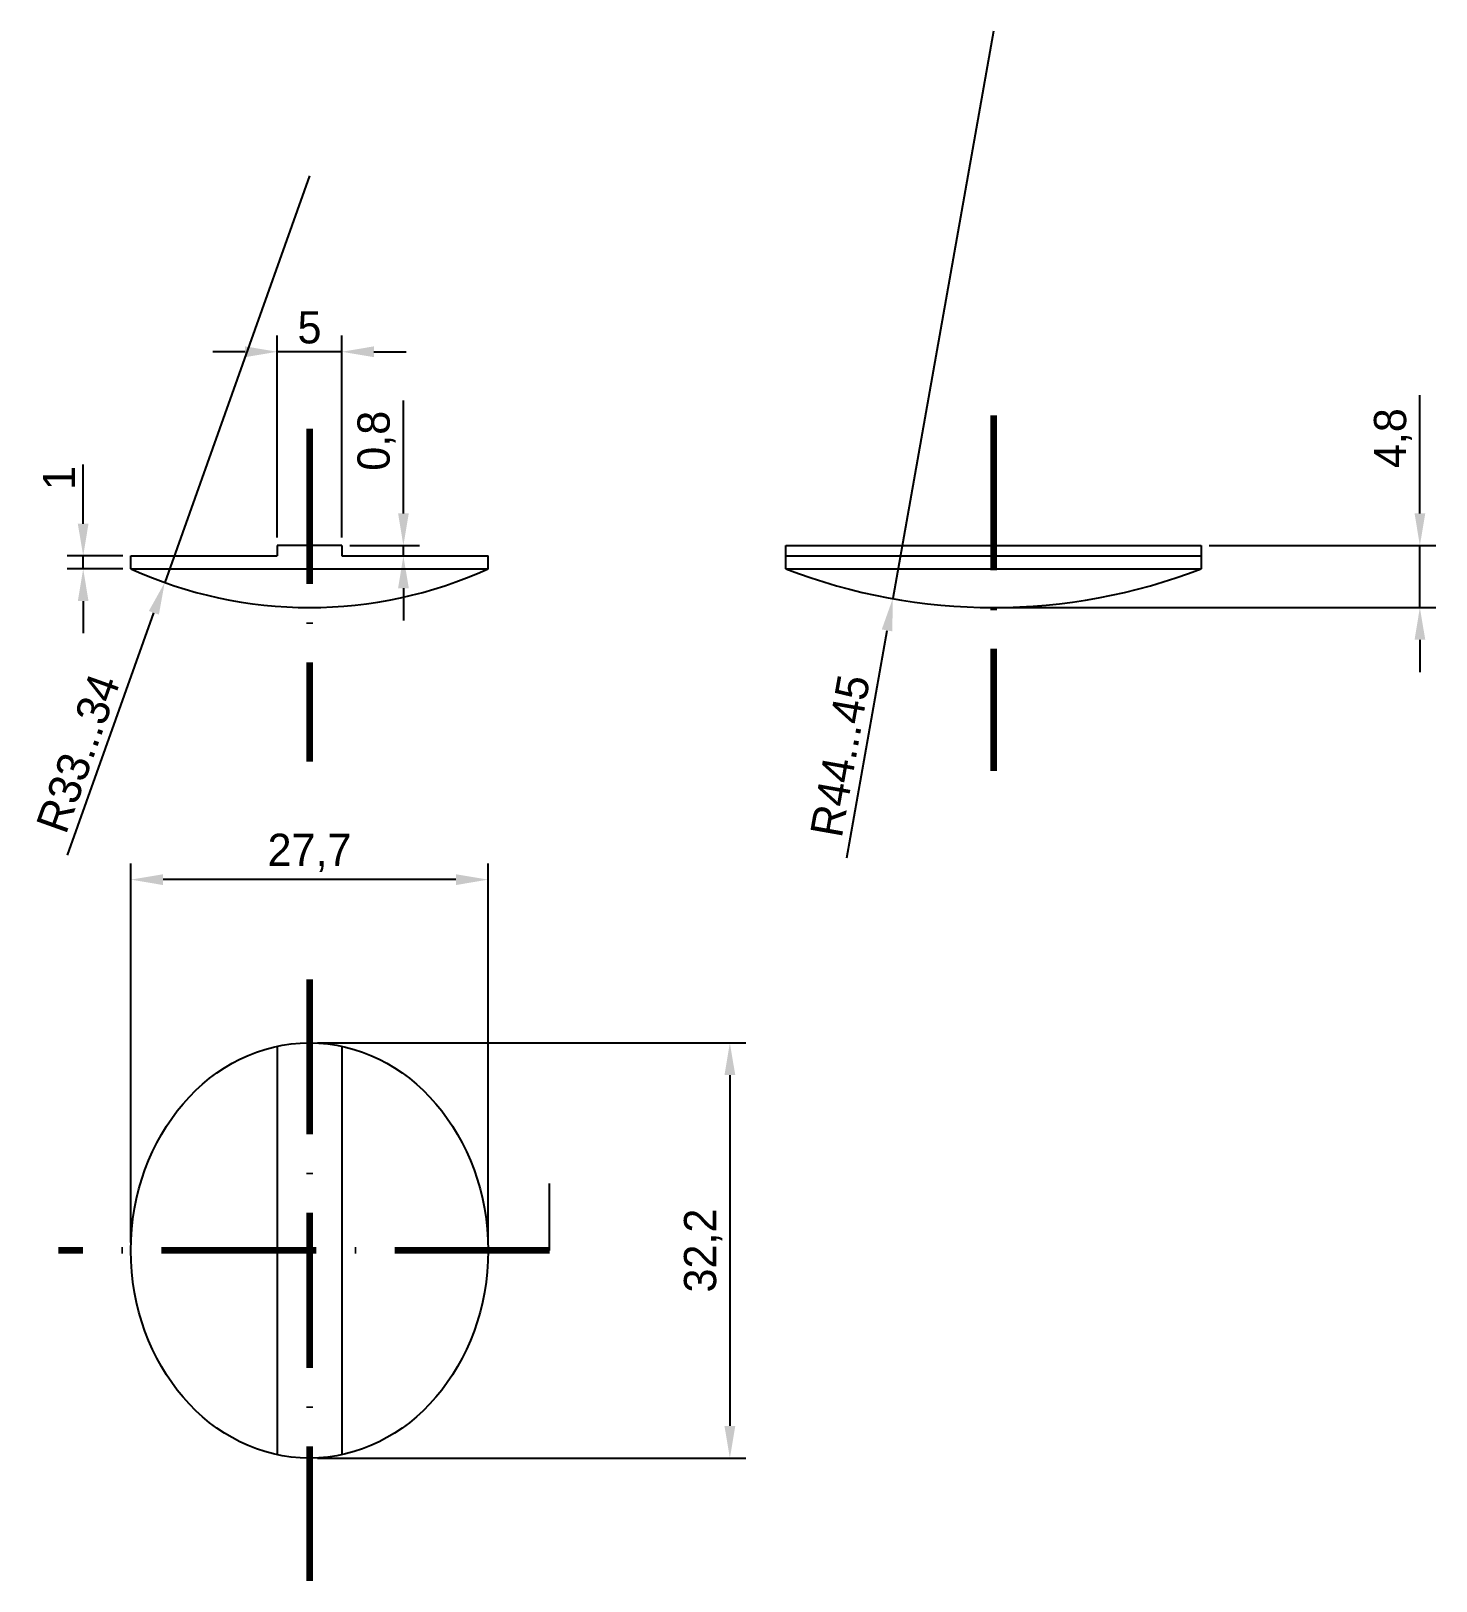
# Model space of a CAD drawing. Header units: millimetres. Extents: x -8 to 101, y -78 to 42.
import ezdxf

# ---------------------------------------------------------------- set-up
doc = ezdxf.new("R2010")
doc.units = ezdxf.units.MM
doc.linetypes.add('ACAD_ISO10W100', pattern=[18, 12, -3, 0, -3])
doc.dimstyles.new('ISO-25', dxfattribs={"dimtxt": 2.5, "dimasz": 2.5, "dimexe": 1.25, "dimexo": 0.625, "dimtad": 1, "dimtxsty": 'Standard', "dimcen": 2.5, "dimadec": 0, "dimazin": 0, "dimtfac": 1, "dimtmove": 0, "dimatfit": 3, "dimfxl": 0, "dimarcsym": 0})

# ---------------------------------------------------------------- blocks, each defined once
blk = doc.blocks.new('*D1')
at = {"color": 0, "lineweight": -2}
for p, q in [((21.13, 4.3), (21.13, 13.05)), ((16.98, 1.8), (22.38, 1.8)), ((21.13, 1), (21.13, 1.8)), ((16.98, 1), (22.38, 1)), ((21.13, -1.5), (21.13, -4))]:
    blk.add_line(p, q, dxfattribs=at)
at = {"color": 0, "lineweight": 5}
for points in [[(20.72, 4.3), (21.55, 4.3), (21.13, 1.8)], [(20.72, -1.5), (21.55, -1.5), (21.13, 1)]]:
    blk.add_solid(points, dxfattribs=at)
at = {"layer": 'Defpoints', "color": 0, "lineweight": 5}
for p in [(16.35, 1.8), (21.13, 1.8), (16.35, 1)]:
    blk.add_point(p, dxfattribs=at)
at = {"color": 0, "lineweight": 5, "insert": (19.05, 9.93), "char_height": 2.5, "attachment_point": 5, "rotation": 90}
blk.add_mtext('0,8', dxfattribs=at)
blk = doc.blocks.new('*D2')
at = {"color": 0, "lineweight": -2}
for p, q in [((11.35, 2.43), (11.35, 18.08)), ((16.35, 2.43), (16.35, 18.08)), ((8.85, 16.83), (6.35, 16.83)), ((16.35, 16.83), (11.35, 16.83)), ((18.85, 16.83), (21.35, 16.83))]:
    blk.add_line(p, q, dxfattribs=at)
at = {"color": 0, "lineweight": 5}
for points in [[(8.85, 17.25), (8.85, 16.41), (11.35, 16.83)], [(18.85, 17.25), (18.85, 16.41), (16.35, 16.83)]]:
    blk.add_solid(points, dxfattribs=at)
at = {"layer": 'Defpoints', "color": 0, "lineweight": 5}
for p in [(11.35, 16.83), (11.35, 1.8), (16.35, 1.8)]:
    blk.add_point(p, dxfattribs=at)
at = {"color": 0, "lineweight": 5, "insert": (13.85, 18.71), "char_height": 2.5, "attachment_point": 5}
blk.add_mtext('5', dxfattribs=at)
blk = doc.blocks.new('*D3')
at = {"color": 0, "lineweight": -2}
for p, q in [((-3.7, 3.5), (-3.7, 8.08)), ((-0.62, 1), (-4.95, 1)), ((-3.7, 0), (-3.7, 1)), ((-0.62, 0), (-4.95, 0)), ((-3.7, -2.5), (-3.7, -5))]:
    blk.add_line(p, q, dxfattribs=at)
at = {"color": 0, "lineweight": 5}
for points in [[(-4.12, 3.5), (-3.29, 3.5), (-3.7, 1)], [(-4.12, -2.5), (-3.29, -2.5), (-3.7, 0)]]:
    blk.add_solid(points, dxfattribs=at)
at = {"layer": 'Defpoints', "color": 0, "lineweight": 5}
for p in [(-3.7, 1), (0, 1), (0, 0)]:
    blk.add_point(p, dxfattribs=at)
at = {"color": 0, "lineweight": 5, "insert": (-5.58, 7.04), "char_height": 2.5, "attachment_point": 5, "rotation": 90}
blk.add_mtext('1', dxfattribs=at)
blk = doc.blocks.new('*D4')
at = {"color": 0, "lineweight": -2}
for p, q in [((99.96, 4.3), (99.96, 13.47)), ((83.62, 1.8), (101.21, 1.8)), ((99.96, -3), (99.96, 1.8)), ((67.52, -3), (101.21, -3)), ((99.96, -5.5), (99.96, -8))]:
    blk.add_line(p, q, dxfattribs=at)
at = {"color": 0, "lineweight": 5}
for points in [[(99.55, 4.3), (100.38, 4.3), (99.96, 1.8)], [(99.55, -5.5), (100.38, -5.5), (99.96, -3)]]:
    blk.add_solid(points, dxfattribs=at)
at = {"layer": 'Defpoints', "color": 0, "lineweight": 5}
for p in [(82.99, 1.8), (99.96, 1.8), (66.89, -3)]:
    blk.add_point(p, dxfattribs=at)
at = {"color": 0, "lineweight": 5, "insert": (97.88, 10.13), "char_height": 2.5, "attachment_point": 5, "rotation": 90}
blk.add_mtext('4,8', dxfattribs=at)
blk = doc.blocks.new('*D5')
at = {"color": 0, "lineweight": -2}
for p, q in [((0, -52.23), (0, -22.85)), ((27.7, -52.23), (27.7, -22.85)), ((25.2, -24.1), (2.5, -24.1))]:
    blk.add_line(p, q, dxfattribs=at)
at = {"color": 0, "lineweight": 5}
for points in [[(2.5, -23.68), (2.5, -24.52), (0, -24.1)], [(25.2, -23.68), (25.2, -24.52), (27.7, -24.1)]]:
    blk.add_solid(points, dxfattribs=at)
at = {"layer": 'Defpoints', "color": 0, "lineweight": 5}
for p in [(0, -24.1), (0, -52.86), (27.7, -52.86)]:
    blk.add_point(p, dxfattribs=at)
at = {"color": 0, "lineweight": 5, "insert": (13.85, -22.02), "char_height": 2.5, "attachment_point": 5}
blk.add_mtext('27,7', dxfattribs=at)
blk = doc.blocks.new('*D6')
at = {"color": 0, "lineweight": -2}
for p, q in [((14.47, -36.76), (47.7, -36.76)), ((46.45, -39.26), (46.45, -66.46)), ((14.47, -68.96), (47.7, -68.96))]:
    blk.add_line(p, q, dxfattribs=at)
at = {"color": 0, "lineweight": 5}
for points in [[(46.03, -39.26), (46.87, -39.26), (46.45, -36.76)], [(46.03, -66.46), (46.87, -66.46), (46.45, -68.96)]]:
    blk.add_solid(points, dxfattribs=at)
at = {"layer": 'Defpoints', "color": 0, "lineweight": 5}
for p in [(13.85, -36.76), (13.85, -68.96), (46.45, -68.96)]:
    blk.add_point(p, dxfattribs=at)
at = {"color": 0, "lineweight": 5, "insert": (44.37, -52.86), "char_height": 2.5, "attachment_point": 5, "rotation": 90}
blk.add_mtext('32,2', dxfattribs=at)
blk = doc.blocks.new('*D7')
at = {"color": 0, "lineweight": -2}
for p, q in [((13.85, 30.47), (2.62, -1.06)), ((-4.91, -22.2), (1.78, -3.41))]:
    blk.add_line(p, q, dxfattribs=at)
at = {"color": 0, "lineweight": 5}
blk.add_solid([(1.39, -3.27), (2.17, -3.55), (2.62, -1.06)], dxfattribs=at)
at = {"layer": 'Defpoints', "color": 0, "lineweight": 5}
for p in [(13.85, 30.47), (2.62, -1.06)]:
    blk.add_point(p, dxfattribs=at)
at = {"color": 0, "lineweight": 5, "insert": (-4.09, -14.31), "char_height": 2.5, "attachment_point": 5, "rotation": 70.3909}
blk.add_mtext('R33...34', dxfattribs=at)
blk = doc.blocks.new('*D8')
at = {"color": 0, "lineweight": -2}
for p, q in [((66.89, 41.7), (59.08, -2.31)), ((55.51, -22.41), (58.64, -4.77))]:
    blk.add_line(p, q, dxfattribs=at)
at = {"color": 0, "lineweight": 5}
blk.add_solid([(58.23, -4.7), (59.05, -4.85), (59.08, -2.31)], dxfattribs=at)
at = {"layer": 'Defpoints', "color": 0, "lineweight": 5}
for p in [(66.89, 41.7), (59.08, -2.31)]:
    blk.add_point(p, dxfattribs=at)
at = {"color": 0, "lineweight": 5, "insert": (55.01, -14.5), "char_height": 2.5, "attachment_point": 5, "rotation": 79.9348}
blk.add_mtext('R44...45', dxfattribs=at)

msp = doc.modelspace()

# ---------------------------------------------------------------- linework, layer by layer
at = {"color": 1, "linetype": 'ACAD_ISO10W100', "lineweight": 100}
for p, q in [((13.85, 10.847), (13.85, -14.951)), ((66.891, 11.9), (66.891, -15.653)), ((13.85, -31.843), (13.85, -78.481)), ((32.462, -52.855), (-5.626, -52.855))]:
    msp.add_line(p, q, dxfattribs=at)
for p, q in [((16.35, 1.8), (11.35, 1.8)), ((11.35, 1.8), (11.35, 1)), ((16.35, 1.8), (16.35, 1)), ((50.791, 0), (50.791, 1.8)), ((50.791, 1.8), (82.991, 1.8)), ((82.991, 1.8), (82.991, 0)), ((0, 0), (0, 1)), ((0, 1), (11.35, 1)), ((0, 0), (27.7, 0)), ((16.35, 1), (27.7, 1)), ((27.7, 0), (27.7, 1)), ((50.791, 1), (82.991, 1)), ((50.791, 0), (82.991, 0)), ((11.35, -37.02), (11.35, -68.691)), ((16.35, -37.02), (16.35, -68.691)), ((32.462, -52.855), (32.462, -47.655))]:
    msp.add_line(p, q)
for centre, radius, start, end in [((66.891, 41.702), 44.702, 248.88964, 291.11036), ((13.85, 30.47), 33.47, 245.55634, 294.44366)]:
    msp.add_arc(centre, radius, start, end)
msp.add_ellipse((13.85, -52.855), major_axis=(0, 16.1), ratio=0.8602484)

# ---------------------------------------------------------------- dimensions: what is measured, and where the dimension line sits
at = {"color": 3, "lineweight": 5}
dim = msp.add_radius_dim(center=(66.891, 41.702), mpoint=(59.079, -2.312), text='R44...45', dimstyle='ISO-25', dxfattribs=at)
dim.commit()
dim.dimension.update_dxf_attribs({"geometry": '*D8', "text_midpoint": (56.858, -14.825)})
dim = msp.add_radius_dim(center=(13.85, 30.47), mpoint=(2.617, -1.059), text='R33...34', dimstyle='ISO-25', dxfattribs=at)
dim.commit()
dim.dimension.update_dxf_attribs({"geometry": '*D7', "text_midpoint": (-2.327, -14.937), "dimtype": 164})
for base, p1, p2, picture, middle in [((11.35, 16.831), (16.35, 1.8), (11.35, 1.8), '*D2', (13.85, 18.706)), ((0, -24.099), (27.7, -52.855), (0, -52.855), '*D5', (13.85, -22.015))]:
    dim = msp.add_linear_dim(base=base, p1=p1, p2=p2, dimstyle='ISO-25', dxfattribs=at)
    dim.commit()
    dim.dimension.update_dxf_attribs({"geometry": picture, "text_midpoint": middle})
for base, p1, p2, picture, middle in [((99.962, 1.8), (66.891, -3), (82.991, 1.8), '*D4', (97.879, 10.133)), ((21.133, 1.8), (16.35, 1), (16.35, 1.8), '*D1', (19.05, 9.925)), ((-3.704, 1), (0, 0), (0, 1), '*D3', (-5.579, 7.042)), ((46.449, -68.955), (13.85, -36.755), (13.85, -68.955), '*D6', (44.366, -52.855))]:
    dim = msp.add_linear_dim(base=base, p1=p1, p2=p2, angle=90, dimstyle='ISO-25', dxfattribs=at)
    dim.commit()
    dim.dimension.update_dxf_attribs({"geometry": picture, "text_midpoint": middle})

doc.saveas('drawing.dxf')
